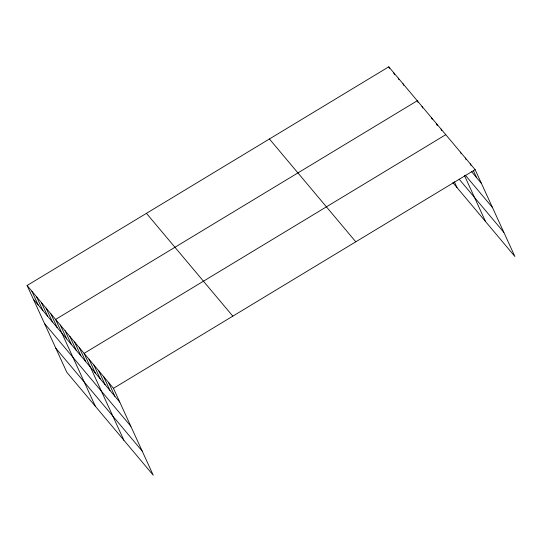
<?xml version="1.0" encoding="UTF-8"?>
<svg xmlns="http://www.w3.org/2000/svg" width="542" height="542" viewBox="0 0 542 542"><rect width="100%" height="100%" fill="white"/><g stroke="black" fill="none" stroke-linecap="round" stroke-linejoin="round"><path stroke-width="0.81" d="M27.1 285.498L113.461 388.323L153.23 475.178L66.862 372.354L27.1 285.498L388.77 66.822L475.138 169.646L514.9 256.502L452.814 182.579M445.768 134.687L84.098 353.364L123.867 440.219M113.461 388.323L475.138 169.646M471.662 171.78L481.452 183.433M465.3 175.174L492.488 207.545M459.189 179.206L503.864 232.389M269.421 138.982L355.782 241.807M146.448 213.338L232.816 316.155M33.414 299.292L119.775 402.117M44.451 323.405L130.818 426.229M55.826 348.249L142.187 451.066M470.239 163.82L470.944 165.351M473.396 170.71L476.553 177.607M465.348 157.993L466.045 159.524M460.449 152.166L461.154 153.698M464.501 175.601L485.537 221.542M441.019 129.03L441.723 130.561M436.269 123.373L437.326 125.669M431.52 117.716L432.225 119.254M422.022 106.408L422.719 107.939M417.97 102.282L417.272 100.751L55.602 319.434L95.365 406.29M454.359 181.766L457.035 187.607M403.018 83.786L403.722 85.318M398.268 78.129L398.973 79.667M393.519 72.479L394.576 74.776M388.77 66.822L389.474 68.353M108.569 382.496L114.884 396.29M103.678 376.67L109.992 390.464M98.78 370.843L105.094 384.637M93.888 365.017L100.202 378.811M88.996 359.19L95.311 372.984M79.349 347.707L85.663 361.5M74.6 342.056L80.914 355.843M69.85 336.399L76.165 350.193M65.101 330.742L71.415 344.536M60.352 325.085L66.666 338.879M50.853 313.777L57.167 327.571M46.097 308.12L52.411 321.914M41.348 302.463L47.662 316.257M36.599 296.813L42.913 310.6M31.849 291.156L38.164 304.95"/></g></svg>
